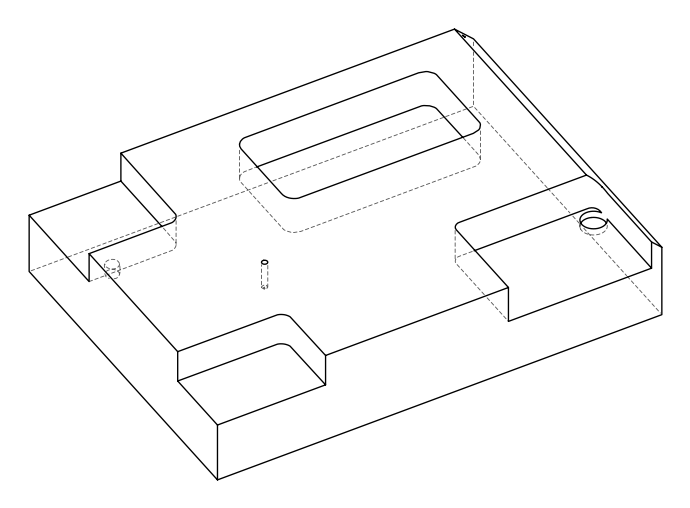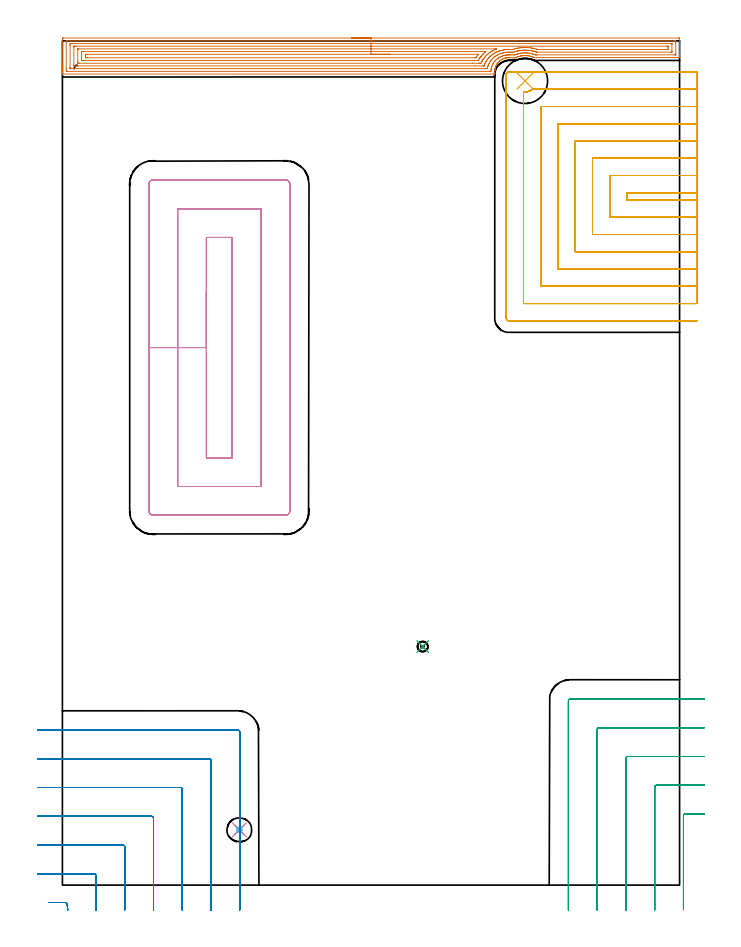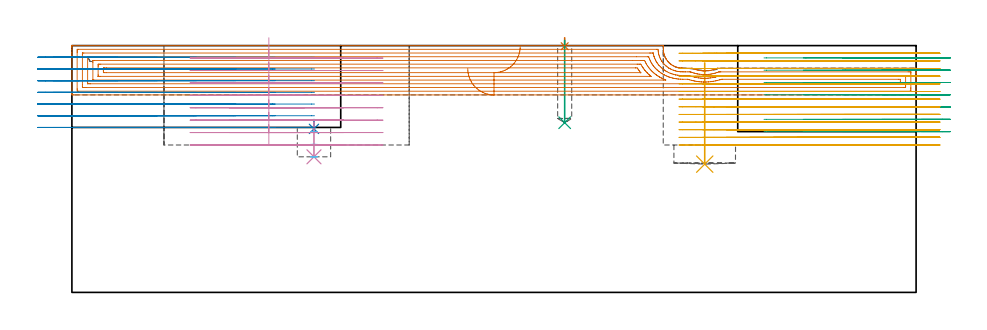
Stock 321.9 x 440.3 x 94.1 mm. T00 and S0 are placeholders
(PLAN: 11 operations, 7 tool changes, 125.3 min)
(1 SPOT_DRILL | STEP1POCKET | NXT0321_9005460120000 | 0.03 min | 1 mm3)
(2 SPOT_DRILL_1 | STEP1POCKET_1 | NXT0321_9005460120000 | 0.04 min | 3420 mm3)
(3 DRILL_BLIND_HOLE_INTO_CENTER | STEP1POCKET | UGT0301_178 | 0.13 min | 637 mm3)
(4 DRILL_BLIND_HOLE_INTO_CENTER_1 | STEP1POCKET_1 | NXT0301_088 | 0.06 min | 1132 mm3)
(5 INDEXABLE_INSERT_DRILL_BLIND_HOLE_FROM_SOLID | STEP1POCKET_2 | NXT0302_018 | 0.16 min | 19457 mm3)
(6 MILL_ROUGH_BLIND_HOLE_CONTOUR | STEP1POCKET_1 | UGT0201_101 | Spiral | 0.18 min | 525 mm3)
(7 AREA_MILL | FG_CHAMFER_SURFACE | UGT0205_001 | 16.07 min | 56213 mm3)
(8 MILL_CORNER_NOTCH_RECTANGULAR | CORNER_NOTCH_RECTANGULAR | UGT0201_094 | Follow Part, ap 5, ae 75% | 11.85 min | 286247 mm3)
(9 MILL_CORNER_NOTCH_RECTANGULAR_1 | CORNER_NOTCH_RECTANGULAR_1 | UGT0201_094 | Follow Part, ap 5, ae 75% | 9.38 min | 238065 mm3)
(10 MILL_RECTANGULAR_POCKET | POCKET_RECTANGULAR_STRAIGHT | UGT0201_094 | Follow Part, ap 5, ae 75% | 19.51 min | 685873 mm3)
(11 MILL_SLOT | SLOT_PARTIAL_RECTANGULAR | NXT0201_011 | Follow Part, ap 3, ae 75% | 67.92 min | 498226 mm3)
(TOOL NXT0321_9005460120000 | NC Spot Drill, 142deg, 12mm, Carbide, Uncoated | D12 PA142 FL30 Z2)
(TOOL UGT0301_178 | Twist Drill 5.4 mm | D5.4 PA118 FL55 Z2)
(TOOL NXT0301_088 | Carbide Drill 11.7mm [860.1-1170-035A1-MM 2214] | D11.7 PA140 FL55 Z2)
(TOOL NXT0302_018 | Index. Insert Drill 23.5mm [880-D2350L25-03] | D23.5 PA176 FL71 Z2)
(TOOL UGT0201_101 | End Mill 10 mm | D10 FL12 Z2)
(TOOL UGT0205_001 | Chamfer Mill 20 x 3 x 45 deg. | D20 FL50 Z2)
(TOOL UGT0201_094 | End mill 20 mm | D20 FL38 Z4)
(TOOL NXT0201_011 | ENDMILL 12mm [2P460-1200-NA 1630] | D12 FL38 Z6)
(OP 1 SPOT_DRILL)
G17 G21 G94 G90
T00 M6
G54
G17 G0 G90 X187.9 Y124.4 S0 M3
G43 Z104.1 H0
G94 G81 G98 Z93.868 F250. R97.1
G80
M5
M2
(OP 2 SPOT_DRILL_1)
G17 G21 G94 G90
T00 M6
G54
G17 G0 G90 X92.3 Y28.8 S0 M3
G43 Z104.1 H0
G94 G81 G98 Z62.353 F250. R65.9
G80
M5
M2
(OP 3 DRILL_BLIND_HOLE_INTO_CENTER)
G17 G21 G94 G90
T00 M6
G54
G17 G0 G90 X187.9 Y124.4 S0 M3
G43 Z104.1 H0
G94 G81 G98 Z64.7 F250. R96.1
G80
M5
M2
(OP 4 DRILL_BLIND_HOLE_INTO_CENTER_1)
G17 G21 G94 G90
T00 M6
G54
G17 G0 G90 X92.3 Y28.8 S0 M3
G43 Z104.1 H1
G94 G81 G98 Z51.7 F250. R64.9
G80
M5
M2
(OP 5 INDEXABLE_INSERT_DRILL_BLIND_HOLE_FROM_SOLID)
G17 G21 G94 G90
T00 M6
G54
G17 G0 G90 X241.3 Y419.4 S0 M3
G43 Z104.1 H1
G94 G81 G98 Z48.9 F250. R87.5
G80
M5
M2
(OP 6 MILL_ROUGH_BLIND_HOLE_CONTOUR)
G17 G21 G94 G90
T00 M6
G54
G17 G0 G90 X92.3 Y28.8 S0 M3
G43 Z104.1 H0
Z61.167
G94 G3 X92.933 Y29.517 R0.638 F250.
X92.131 Y30.139 R0.717
X90.961 Y28.631 R1.35
X92.131 Y30.139 R-1.35
X91.546 Y29.385 R0.675
X92.3 Y28.8 R0.675
G0 Z104.1
Z56.433
G3 X92.933 Y29.517 R0.638
X92.131 Y30.139 R0.717
X90.961 Y28.631 R1.35
X92.131 Y30.139 R-1.35
X91.546 Y29.385 R0.675
X92.3 Y28.8 R0.675
G0 Z104.1
Z51.7
G3 X92.933 Y29.517 R0.638
X92.131 Y30.139 R0.717
X90.961 Y28.631 R1.35
X92.131 Y30.139 R-1.35
X91.546 Y29.385 R0.675
X92.3 Y28.8 R0.675
G0 Z104.1
M5
M2
(OP 7 AREA_MILL)
G17 G21 G94 G90
T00 M6
G54
G17 G0 G90 X150.95 Y441.8 S1061 M3
G43 Z104.1 H0
Z85.3
G94 G1 X150.988 Z84.429 F250.
X151.102 Z83.564
X151.291 Z82.712
X151.553 Z81.88
X151.887 Z81.074
X152.29 Z80.3
X152.758 Z79.564
X153.29 Z78.872
X153.879 Z78.229
X154.522 Z77.64
X155.214 Z77.109
X155.95 Z76.64
X156.724 Z76.237
X157.53 Z75.903
X158.362 Z75.641
X159.213 Z75.452
X160.078 Z75.338
X160.95 Z75.3
X321.284
X321.647 Y441.796 Z75.302
X321.89 Y441.792 Z75.306
X321.9 Y441.545 Z75.552
Y435.061 Z82.034
Y433.624 Z83.473
Y433.287 Z83.808
Y432.613 Z84.487
Y432.208 Z84.892
X321.896 Y431.732 Z85.36
X321.89 Y431.602 Z85.489
X321.73 Y431.6 Z85.5
X246.253
X246.159 Y431.604 Z85.488
X246.027 Y431.653 Z85.442
X245.728 Y431.781 Z85.315
X245.36 Y431.919 Z85.175
X245.311 Y431.938 Z85.157
X245.163 Y431.989 Z85.109
X244.866 Y432.09 Z85.008
X244.418 Y432.223 Z84.875
X243.973 Y432.336 Z84.763
X243.525 Y432.43 Z84.667
X243.08 Y432.508 Z84.591
X242.813 Y432.542 Z84.558
X242.753 Y432.548 Z84.55
X242.633 Y432.563 Z84.534
X241.74 Y432.634 Z84.459
X241.573 Y432.642 Z84.452
X241.46
X241.07 Z84.451
X240.894 Y432.635 Z84.456
X240.847 Z84.458
X240.537 Y432.617 Z84.481
X240.401 Y432.609 Z84.49
X239.955 Y432.566 Z84.533
X239.508 Y432.505 Z84.592
X239.107 Y432.434 Z84.66
X239.062 Y432.427 Z84.669
X239.014 Y432.418 Z84.68
X238.928 Y432.4 Z84.699
X238.615 Y432.33 Z84.763
X238.169 Y432.218 Z84.878
X238.032 Y432.178 Z84.92
X237.93 Y432.148 Z84.951
X237.767 Y432.099 Z84.999
X237.722 Y432.085 Z85.012
X237.276 Y431.935 Z85.164
X236.944 Y431.809 Z85.289
X236.873 Y431.782 Z85.316
X236.493 Y431.62 Z85.479
X236.443 Y431.604 Z85.495
X236.427 Y431.6 Z85.5
X232.855 Y431.594 Z85.501
X232.813 Y431.595 Z85.502
X232.591 Y431.585 Z85.508
X232.566 Z85.509
X232.531 Y431.584 Z85.512
X232.494 Y431.583 Z85.515
X232.366 Y431.579 Z85.519
X231.961 Y431.539 Z85.554
X231.92 Y431.536 Z85.559
X231.707 Y431.505 Z85.593
X231.515 Y431.475 Z85.622
X231.473 Y431.469 Z85.628
X231.291 Y431.43 Z85.668
X231.068 Y431.381 Z85.714
X231.027 Y431.373 Z85.724
X230.579 Y431.243 Z85.853
X230.397 Y431.18 Z85.919
X230.175 Y431.101 Z85.997
X230.135 Y431.087 Z86.011
X229.687 Y430.9 Z86.2
X229.282 Y430.685 Z86.411
X229.242 Y430.664 Z86.432
X228.79 Y430.385 Z86.71
X228.349 Y430.082 Z87.017
X228.266 Y430.017 Z87.082
X227.853 Y429.652 Z87.446
X227.457 Y429.27 Z87.83
X227.336 Y429.134 Z87.966
X227.111 Y428.852 Z88.247
X226.989 Y428.7 Z88.399
X226.667 Y428.25 Z88.847
X226.602 Y428.15 Z88.948
X226.564 Y428.091 Z89.006
X226.494 Y427.965 Z89.132
X226.365 Y427.733 Z89.365
X226.26 Y427.521 Z89.576
X226.184 Y427.368 Z89.73
X226. Y426.929 Z90.169
X225.912 Y426.675 Z90.425
X225.846 Y426.486 Z90.614
X225.833 Y426.437 Z90.663
X225.764 Y426.191 Z90.907
X225.709 Y425.995 Z91.105
X225.671 Y425.861 Z91.238
X225.637 Y425.676 Z91.423
X225.623 Y425.602 Z91.496
X225.58 Y425.304 Z91.792
X225.56 Y425.16 Z91.936
X225.545 Y424.978 Z92.118
X225.523 Y424.718 Z92.378
X225.503 Y423.835 Z93.261
X225.502 Y423.53 Z93.565
X225.501 Y423.283 Z93.811
X225.493 Y423.045 Z94.048
X225.49 Y423.003 Z94.089
X225.262 Y423. Z94.1
X0.17
X0.01 Y423.003 Z94.088
X0.007 Y423.031 Z94.06
X0. Y423.402 Z93.697
Y423.743 Z93.356
Y424.417 Z92.678
Y425.64 Z91.456
Y426.191 Z90.904
Y426.803 Z90.293
Y440.995 Z76.102
X0.002 Y441.27 Z75.827
X0.008 Y441.792 Z75.306
X0.089 Y441.794 Z75.303
X0.616 Y441.8 Z75.3
X160.95
Y440.386 Z76.714
X319.495
X319.89 Y440.383 Z76.717
X319.897 Y439.986 Z77.114
X319.899 Y439.496 Z77.604
X319.9 Y439.096 Z78.004
Y433.774 Z83.326
X319.898 Y433.287 Z83.813
X319.895 Y433.087 Z84.013
X319.891 Y433.038 Z84.062
X319.888 Y433.021 Z84.079
X319.863 Y433.019 Z84.081
X319.77 Y433.016 Z84.084
X319.497 Y433.015 Z84.085
X318.879 Y433.014 Z84.086
X247.421
X247.146 Y433.016 Z84.084
X246.837 Y433.019 Z84.081
X246.761 Y433.021 Z84.079
X246.673 Y433.037 Z84.063
X245.955 Y433.287 Z83.813
X245.36 Y433.47 Z83.63
X245.098 Y433.546 Z83.554
X244.466 Y433.701 Z83.399
X243.941 Y433.809 Z83.291
X243.573 Y433.872 Z83.228
X242.896 Y433.959 Z83.141
X242.68 Y433.979 Z83.121
X241.922 Y434.04 Z83.06
X241.787 Y434.045 Z83.055
X241.013 Y434.055 Z83.045
X240.894
X240.891
X240.766 Y434.047 Z83.053
X240. Y433.991 Z83.109
X239.363 Y433.92 Z83.18
X239.107 Y433.885 Z83.215
X238.593 Y433.797 Z83.303
X238.42 Y433.764 Z83.336
X238.214 Y433.72 Z83.38
X237.861 Y433.637 Z83.463
X237.321 Y433.494 Z83.606
X237.159 Y433.447 Z83.653
X236.641 Y433.287 Z83.813
X236.482 Y433.233 Z83.867
X236.427 Y433.214 Z83.886
X236.08 Y433.089 Z84.011
X235.944 Y433.041 Z84.059
X235.884 Y433.021 Z84.079
X235.805 Y433.018 Z84.082
X235.534 Y433.015 Z84.085
X234.917 Y433.013 Z84.087
X234.024 Y433.012 Z84.088
X233.748
X233.135 Y433.009 Z84.091
X232.855 Y433.004 Z84.096
X232.262 Y432.988 Z84.112
X232.177 Y432.983 Z84.117
X231.961 Y432.962 Z84.138
X231.451 Y432.907 Z84.193
X231.273 Y432.881 Z84.219
X231.068 Y432.848 Z84.252
X230.692 Y432.773 Z84.327
X230.175 Y432.648 Z84.452
X229.981 Y432.592 Z84.508
X229.376 Y432.4 Z84.7
X229.282 Y432.366 Z84.734
X228.678 Y432.113 Z84.987
X228.388 Y431.971 Z85.129
X228.087 Y431.812 Z85.288
X227.574 Y431.513 Z85.587
X227.525 Y431.484 Z85.616
X227.513 Y431.477 Z85.623
X227.495 Y431.464 Z85.636
X227. Y431.118 Z85.982
X226.602 Y430.804 Z86.296
X226.505 Y430.722 Z86.378
X226.4 Y430.626 Z86.474
X226.047 Y430.29 Z86.81
X225.709 Y429.953 Z87.147
X225.608 Y429.839 Z87.261
X225.527 Y429.739 Z87.361
X225.217 Y429.34 Z87.76
X224.859 Y428.852 Z88.248
X224.841 Y428.827 Z88.273
X224.816 Y428.787 Z88.313
X224.519 Y428.26 Z88.841
X224.371 Y427.965 Z89.135
X224.23 Y427.659 Z89.441
X224.001 Y427.078 Z90.022
X223.922 Y426.872 Z90.228
X223.772 Y426.34 Z90.76
X223.735 Y426.191 Z90.909
X223.622 Y425.601 Z91.499
X223.58 Y425.304 Z91.796
X223.534 Y424.802 Z92.298
X223.506 Y424.417 Z92.683
X223.031 Y424.414 Z92.686
X2.405
X2.01 Y424.417 Z92.683
X2.003 Y424.814 Z92.286
X2.001 Y425.304 Z91.796
X2. Y425.703 Z91.397
X2.001 Y439.496 Z77.604
X2.002 Y439.894 Z77.206
X2.01 Y440.383 Z76.717
X2.4 Y440.386 Z76.714
X160.95
Y438.971 Z78.129
X317.346
X317.711 Y438.97 Z78.13
X317.832 Y438.968 Z78.132
X317.874 Y438.965 Z78.135
X317.89 Y438.962 Z78.138
X317.893 Y438.922 Z78.178
X317.897 Y438.797 Z78.303
X317.899 Y438.609 Z78.491
X317.9 Y438.421 Z78.679
Y434.873 Z82.227
X317.898 Y434.685 Z82.415
X317.895 Y434.56 Z82.54
X317.89 Y434.461 Z82.639
X317.882 Y434.434 Z82.666
X317.869 Y434.433 Z82.667
X317.711 Y434.431 Z82.669
X317.454 Y434.429 Z82.671
X247.783
X247.465 Y434.43 Z82.67
X247.306 Y434.433 Z82.667
X247.228 Y434.435 Z82.665
X247.146 Y434.46 Z82.64
X246.723 Y434.594 Z82.506
X246.253 Y434.737 Z82.363
X245.911 Y434.839 Z82.261
X245.461 Y434.96 Z82.14
X245.36 Y434.985 Z82.115
X245.042 Y435.061 Z82.039
X244.466 Y435.175 Z81.925
X244.326 Y435.201 Z81.899
X243.573 Y435.309 Z81.791
X243.286 Y435.347 Z81.753
X242.68 Y435.401 Z81.699
X242.307 Y435.431 Z81.669
X241.787 Y435.46 Z81.64
X241.381 Y435.464 Z81.636
X240.894
X240.505 Y435.447 Z81.653
X240. Y435.412 Z81.688
X239.673 Y435.386 Z81.714
X239.107 Y435.323 Z81.777
X238.873 Y435.293 Z81.807
X238.214 Y435.19 Z81.91
X238.104 Y435.17 Z81.93
X237.559 Y435.061 Z82.039
X237.365 Y435.017 Z82.083
X237.321 Y435.005 Z82.095
X236.66 Y434.83 Z82.27
X236.427 Y434.763 Z82.337
X235.976 Y434.622 Z82.478
X235.401 Y434.44 Z82.66
X235.272 Y434.434 Z82.666
X234.641 Y434.429 Z82.671
X234.386 Y434.427 Z82.673
X233.748 Y434.426 Z82.674
X233.495 Y434.425 Z82.675
X232.855 Y434.418 Z82.682
X232.614 Y434.413 Z82.687
X231.961 Y434.387 Z82.713
X231.764 Y434.37 Z82.73
X231.068 Y434.295 Z82.805
X230.961 Y434.28 Z82.82
X230.315 Y434.174 Z82.926
X230.199 Y434.151 Z82.949
X230.175 Y434.145 Z82.955
X229.482 Y433.975 Z83.125
X229.282 Y433.918 Z83.182
X228.802 Y433.764 Z83.336
X228.388 Y433.625 Z83.475
X228.145 Y433.528 Z83.572
X227.548 Y433.287 Z83.813
X227.512 Y433.27 Z83.83
X227.495 Y433.262 Z83.838
X226.927 Y432.965 Z84.135
X226.602 Y432.778 Z84.322
X226.366 Y432.635 Z84.465
X225.992 Y432.4 Z84.7
X225.823 Y432.286 Z84.814
X225.709 Y432.205 Z84.895
X225.314 Y431.905 Z85.195
X224.816 Y431.495 Z85.605
X224.373 Y431.066 Z86.034
X223.939 Y430.626 Z86.474
X223.931 Y430.617 Z86.483
X223.922 Y430.607 Z86.493
X223.541 Y430.118 Z86.982
X223.255 Y429.739 Z87.361
X223.16 Y429.609 Z87.491
X223.029 Y429.419 Z87.681
X222.818 Y429.061 Z88.039
X222.701 Y428.852 Z88.248
X222.508 Y428.482 Z88.618
X222.271 Y427.965 Z89.135
X222.23 Y427.871 Z89.229
X222.136 Y427.635 Z89.465
X221.991 Y427.222 Z89.878
X221.946 Y427.078 Z90.022
X221.792 Y426.532 Z90.568
X221.644 Y425.889 Z91.211
X221.631 Y425.847 Z91.253
X221.625 Y425.835 Z91.265
X221.603 Y425.833 Z91.267
X221.243 Y425.83 Z91.27
X220.714 Y425.829 Z91.271
X220.349 Y425.828 Z91.272
X4.554 Y425.829 Z91.271
X4.189 Y425.83 Z91.27
X4.068 Y425.832 Z91.268
X4.026 Y425.835 Z91.265
X4.01 Y425.838 Z91.262
X4.007 Y425.878 Z91.222
X4.003 Y426.003 Z91.097
X4.001 Y426.191 Z90.909
X4. Y426.378 Z90.722
Y437.91 Z79.19
X4.002 Y438.609 Z78.491
X4.005 Y438.792 Z78.308
X4.016 Y438.964 Z78.136
X4.189 Y438.966 Z78.134
X4.719 Y438.97 Z78.13
X5.082 Y438.971 Z78.129
X5.611
X160.95
Y437.557 Z79.543
X315.197
X315.804 Y437.554 Z79.546
X315.873 Y437.552 Z79.548
X315.889 Y437.551 Z79.549
X315.892 Y437.533 Z79.567
X315.896 Y437.481 Z79.619
X315.899 Y437.274 Z79.826
X315.9 Y436.859 Z80.241
X315.898 Y435.974 Z81.126
X315.894 Y435.948 Z81.152
X315.872 Y435.85 Z81.25
X315.137 Y435.843 Z81.257
X248.039
X247.933 Y435.845 Z81.255
X247.723 Y435.85 Z81.25
X247.354 Y435.948 Z81.152
X247.146 Y436.011 Z81.089
X247.055 Y436.038 Z81.062
X246.253 Y436.255 Z80.845
X245.841 Y436.358 Z80.742
X245.36 Y436.462 Z80.638
X244.719 Y436.585 Z80.515
X244.466 Y436.624 Z80.476
X243.671 Y436.738 Z80.362
X243.573 Y436.749 Z80.351
X242.684 Y436.831 Z80.269
X242.634 Y436.835 Z80.265
X241.787 Y436.879 Z80.221
X241.741 Y436.881 Z80.219
X240.845 Y436.883 Z80.217
X240.777 Y436.881 Z80.219
X240. Y436.84 Z80.26
X239.927 Y436.835 Z80.265
X239.176 Y436.767 Z80.333
X239.107 Y436.759 Z80.341
X238.385 Y436.665 Z80.435
X238.214 Y436.64 Z80.46
X237.618 Y436.54 Z80.56
X237.321 Y436.479 Z80.621
X236.88 Y436.386 Z80.714
X236.427 Y436.275 Z80.825
X236.166 Y436.208 Z80.892
X235.534 Y436.034 Z81.066
X234.924 Y435.849 Z81.251
X234.856 Y435.846 Z81.254
X234.747 Y435.842 Z81.258
X232.966 Y435.838 Z81.262
X232.855 Y435.836 Z81.264
X232.099 Y435.811 Z81.289
X231.961 Y435.803 Z81.297
X231.271 Y435.747 Z81.353
X231.068 Y435.725 Z81.375
X230.475 Y435.65 Z81.45
X230.175 Y435.599 Z81.501
X229.716 Y435.517 Z81.583
X229.282 Y435.419 Z81.681
X228.991 Y435.35 Z81.75
X228.388 Y435.186 Z81.914
X228.291 Y435.158 Z81.942
X227.984 Y435.061 Z82.039
X227.621 Y434.936 Z82.164
X227.495 Y434.89 Z82.21
X226.981 Y434.685 Z82.415
X226.602 Y434.527 Z82.573
X226.357 Y434.417 Z82.683
X225.865 Y434.174 Z82.926
X225.762 Y434.121 Z82.979
X225.709 Y434.092 Z83.008
X225.202 Y433.791 Z83.309
X224.816 Y433.554 Z83.546
X224.653 Y433.448 Z83.652
X224.418 Y433.287 Z83.813
X223.922 Y432.923 Z84.177
X223.632 Y432.688 Z84.412
X223.288 Y432.4 Z84.7
X223.151 Y432.279 Z84.821
X223.029 Y432.165 Z84.935
X222.699 Y431.84 Z85.26
X222.384 Y431.513 Z85.587
X222.136 Y431.236 Z85.864
X221.864 Y430.896 Z86.204
X221.656 Y430.626 Z86.474
X221.481 Y430.389 Z86.711
X221.243 Y430.056 Z87.044
X221.121 Y429.86 Z87.24
X221.05 Y429.739 Z87.361
X220.799 Y429.293 Z87.807
X220.574 Y428.852 Z88.248
X220.501 Y428.701 Z88.399
X220.349 Y428.369 Z88.731
X220.236 Y428.078 Z89.022
X219.955 Y427.298 Z89.802
X219.94 Y427.259 Z89.841
X219.908 Y427.25 Z89.85
X219.82 Y427.248 Z89.852
X219.456 Y427.244 Z89.856
X215.255 Y427.243 Z89.857
X6.703
X6.096 Y427.246 Z89.854
X6.027 Y427.248 Z89.852
X6.011 Y427.249 Z89.851
X6.008 Y427.267 Z89.833
X6.004 Y427.319 Z89.781
X6.001 Y427.526 Z89.574
X6. Y436.811 Z80.289
X6.002 Y437.267 Z79.833
X6.006 Y437.482 Z79.618
X6.01 Y437.535 Z79.565
X6.015 Y437.551 Z79.549
X6.039 Y437.552 Z79.548
X6.144 Y437.555 Z79.545
X6.869 Y437.557 Z79.543
X7.035
X160.95
Y436.143 Z80.957
X225.709 Y436.142 Z80.958
X226.41 Y436.139 Z80.961
X226.423 Y436.137 Z80.963
X226.44 Y436.109 Z80.991
X226.056 Y435.948 Z81.152
X225.812 Y435.845 Z81.255
X225.709 Y435.801 Z81.299
X225.197 Y435.569 Z81.531
X224.816 Y435.378 Z81.722
X224.607 Y435.269 Z81.831
X224.227 Y435.061 Z82.039
X224.034 Y434.95 Z82.15
X223.922 Y434.883 Z82.217
X223.487 Y434.607 Z82.493
X223.029 Y434.31 Z82.79
X222.949 Y434.254 Z82.846
X222.839 Y434.174 Z82.926
X222.44 Y433.872 Z83.228
X222.136 Y433.632 Z83.468
X221.947 Y433.474 Z83.626
X221.731 Y433.287 Z83.813
X221.477 Y433.054 Z84.046
X221.243 Y432.834 Z84.266
X221.025 Y432.616 Z84.484
X220.817 Y432.4 Z84.7
X220.594 Y432.157 Z84.943
X220.349 Y431.877 Z85.223
X220.064 Y431.513 Z85.587
X219.803 Y431.168 Z85.932
X219.456 Y430.697 Z86.403
X219.428 Y430.654 Z86.446
X219.41 Y430.626 Z86.474
X219.1 Y430.093 Z87.007
X218.901 Y429.739 Z87.361
X218.786 Y429.517 Z87.583
X218.563 Y429.065 Z88.035
X218.384 Y428.679 Z88.421
X218.062 Y428.664 Z88.436
X217.863 Y428.659 Z88.441
X217.67 Y428.658 Z88.442
X216.973 Y428.657 Z88.443
X213.721
X8.655
X8.459 Y428.658 Z88.442
X8.067 Y428.662 Z88.438
X8.019 Y428.664 Z88.436
X8.01 Y428.672 Z88.428
X8.006 Y428.702 Z88.398
X8.002 Y428.759 Z88.341
X8.001 Y428.852 Z88.248
X8. Y429.502 Z87.598
X8.001 Y435.948 Z81.152
X8.003 Y436.111 Z80.989
X8.006 Y436.13 Z80.97
X8.008 Y436.135 Z80.965
X8.028 Y436.137 Z80.963
X8.132 Y436.141 Z80.959
X8.263 Y436.143 Z80.957
X8.459
X160.95
Y434.729 Z82.371
X220.349 Y434.728 Z82.372
X220.686 Y434.726 Z82.374
X220.762 Y434.723 Z82.377
X220.806 Y434.72 Z82.38
X220.774 Y434.689 Z82.411
X220.748 Y434.665 Z82.435
X220.51 Y434.466 Z82.634
X220.349 Y434.332 Z82.768
X220.264 Y434.259 Z82.841
X220.169 Y434.174 Z82.926
X219.802 Y433.831 Z83.269
X219.456 Y433.502 Z83.598
X219.349 Y433.394 Z83.706
X219.247 Y433.287 Z83.813
X218.921 Y432.931 Z84.169
X218.563 Y432.523 Z84.577
X218.508 Y432.455 Z84.645
X218.465 Y432.4 Z84.7
X218.124 Y431.948 Z85.152
X217.8 Y431.513 Z85.587
X217.745 Y431.438 Z85.662
X217.67 Y431.329 Z85.771
X217.402 Y430.892 Z86.208
X216.986 Y430.195 Z86.905
X216.91 Y430.078 Z87.022
X216.776 Y430.076 Z87.024
X216.44 Y430.073 Z87.027
X215.883 Y430.071 Z87.029
X215.549
X11. Y430.072 Z87.028
X10.442 Y430.075 Z87.025
X10.1 Y430.078 Z87.022
X10.01 Y430.089 Z87.011
X10.004 Y430.173 Z86.927
X10.001 Y430.626 Z86.474
X10. Y431.064 Z86.036
Y434.174 Z82.926
X10.001 Y434.612 Z82.488
X10.004 Y434.675 Z82.425
X10.009 Y434.712 Z82.388
X10.013 Y434.722 Z82.378
X10.024 Y434.724 Z82.376
X10.162 Y434.727 Z82.373
X10.442 Y434.728 Z82.372
X10.776 Y434.729 Z82.371
X160.95
Y433.315 Z83.785
X216.804 Y433.314 Z83.786
X216.859 Y433.31 Z83.79
X216.885 Y433.308 Z83.792
X216.884 Y433.304 Z83.796
X216.874 Y433.287 Z83.813
X216.832 Y433.232 Z83.868
X216.776 Y433.163 Z83.937
X216.445 Y432.729 Z84.371
X216.198 Y432.4 Z84.7
X216.065 Y432.219 Z84.881
X215.883 Y431.964 Z85.136
X215.704 Y431.691 Z85.409
X215.586 Y431.513 Z85.587
X215.016 Y431.487 Z85.613
X214.99 Y431.486 Z85.614
X13.121 Y431.485 Z85.615
X12.254 Y431.487 Z85.613
X12.228 Y431.489 Z85.611
X12.01 Y431.513 Z85.587
X12.004 Y431.736 Z85.364
X12.001 Y432.4 Z84.7
Y432.625 Z84.475
X12.01 Y433.287 Z83.813
X12.204 Y433.311 Z83.789
X12.228 Y433.312 Z83.788
X13.094 Y433.315 Z83.785
X160.95
X161.822 Z83.823
X162.686 Z83.937
X163.538 Z84.126
X164.37 Z84.388
X165.176 Z84.722
X165.95 Z85.125
X166.686 Z85.594
X167.378 Z86.125
X168.021 Z86.714
X168.61 Z87.357
X169.141 Z88.05
X169.61 Z88.785
X170.013 Z89.559
X170.347 Z90.365
X170.609 Z91.197
X170.798 Z92.049
X170.912 Z92.914
X170.95 Z93.785
G0 Z104.1
M5
M2
(OP 8 MILL_CORNER_NOTCH_RECTANGULAR)
G17 G21 G94 G90
T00 M6
G54
G17 G0 G90 X2.795 Y-12.985 S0 M3
G43 Z104.1 H0
Z89.643
G94 G1 X2.495 Y-10. F250.
G3 X1.507 Y-9.1 R1. F500.
G1 X-4.146
X-7.146 F250.
G0 Z104.1
X17.5 Y-13.
Z89.643
G1 Y-10.
Y4.906 F500.
G3 X16.506 Y5.9 R1.
G1 X-10.
X-13. F250.
G0 Z104.1
X32.5 Y-13.
Z89.643
G1 Y-10.
Y19.906 F500.
G3 X31.506 Y20.9 R1.
G1 X-10.
X-13. F250.
G0 Z104.1
X47.5 Y-13.
Z89.643
G1 Y-10.
Y34.906 F500.
G3 X46.506 Y35.9 R1.
G1 X-10.
X-13. F250.
G0 Z104.1
X62.5 Y-13.
Z89.643
G1 Y-10.
Y49.905 F500.
G3 X61.505 Y50.9 R1.
G1 X-10.
X-13. F250.
G0 Z104.1
X77.5 Y-13.
Z89.643
G1 Y-10.
Y64.905 F500.
G3 X76.505 Y65.9 R1.
G1 X-10.
X-13. F250.
G0 Z104.1
X92.5 Y-13.
Z89.643
G1 Y-10.
Y79.8 F500.
G3 X91.4 Y80.9 R1.1
G1 X-10.
X-13. F250.
G0 Z104.1
X2.795 Y-12.985
Z85.186
G1 X2.495 Y-10.
G3 X1.507 Y-9.1 R1. F500.
G1 X-4.146
X-7.146 F250.
G0 Z104.1
X17.5 Y-13.
Z85.186
G1 Y-10.
Y4.906 F500.
G3 X16.506 Y5.9 R1.
G1 X-10.
X-13. F250.
G0 Z104.1
X32.5 Y-13.
Z85.186
G1 Y-10.
Y19.906 F500.
G3 X31.506 Y20.9 R1.
G1 X-10.
X-13. F250.
G0 Z104.1
X47.5 Y-13.
Z85.186
G1 Y-10.
Y34.906 F500.
G3 X46.506 Y35.9 R1.
G1 X-10.
X-13. F250.
G0 Z104.1
X62.5 Y-13.
Z85.186
G1 Y-10.
Y49.905 F500.
G3 X61.505 Y50.9 R1.
G1 X-10.
X-13. F250.
G0 Z104.1
X77.5 Y-13.
Z85.186
G1 Y-10.
Y64.905 F500.
G3 X76.505 Y65.9 R1.
G1 X-10.
X-13. F250.
G0 Z104.1
X92.5 Y-13.
Z85.186
G1 Y-10.
Y79.8 F500.
G3 X91.4 Y80.9 R1.1
G1 X-10.
X-13. F250.
G0 Z104.1
X2.795 Y-12.985
Z80.729
G1 X2.495 Y-10.
G3 X1.507 Y-9.1 R1. F500.
G1 X-4.146
X-7.146 F250.
G0 Z104.1
X17.5 Y-13.
Z80.729
G1 Y-10.
Y4.906 F500.
G3 X16.506 Y5.9 R1.
G1 X-10.
X-13. F250.
G0 Z104.1
X32.5 Y-13.
Z80.729
G1 Y-10.
Y19.906 F500.
G3 X31.506 Y20.9 R1.
G1 X-10.
X-13. F250.
G0 Z104.1
X47.5 Y-13.
Z80.729
G1 Y-10.
Y34.906 F500.
G3 X46.506 Y35.9 R1.
G1 X-10.
X-13. F250.
G0 Z104.1
X62.5 Y-13.
Z80.729
G1 Y-10.
Y49.905 F500.
G3 X61.505 Y50.9 R1.
G1 X-10.
X-13. F250.
G0 Z104.1
X77.5 Y-13.
Z80.729
G1 Y-10.
Y64.905 F500.
G3 X76.505 Y65.9 R1.
G1 X-10.
X-13. F250.
G0 Z104.1
X92.5 Y-13.
Z80.729
G1 Y-10.
Y79.8 F500.
G3 X91.4 Y80.9 R1.1
G1 X-10.
X-13. F250.
G0 Z104.1
X2.795 Y-12.985
Z76.271
G1 X2.495 Y-10.
G3 X1.507 Y-9.1 R1. F500.
G1 X-4.146
X-7.146 F250.
G0 Z104.1
X17.5 Y-13.
Z76.271
G1 Y-10.
Y4.906 F500.
G3 X16.506 Y5.9 R1.
G1 X-10.
X-13. F250.
G0 Z104.1
X32.5 Y-13.
Z76.271
G1 Y-10.
Y19.906 F500.
G3 X31.506 Y20.9 R1.
G1 X-10.
X-13. F250.
G0 Z104.1
X47.5 Y-13.
Z76.271
G1 Y-10.
Y34.906 F500.
G3 X46.506 Y35.9 R1.
G1 X-10.
X-13. F250.
G0 Z104.1
X62.5 Y-13.
Z76.271
G1 Y-10.
Y49.905 F500.
G3 X61.505 Y50.9 R1.
G1 X-10.
X-13. F250.
G0 Z104.1
X77.5 Y-13.
Z76.271
G1 Y-10.
Y64.905 F500.
G3 X76.505 Y65.9 R1.
G1 X-10.
X-13. F250.
G0 Z104.1
X92.5 Y-13.
Z76.271
G1 Y-10.
Y79.8 F500.
G3 X91.4 Y80.9 R1.1
G1 X-10.
X-13. F250.
G0 Z104.1
X2.795 Y-12.985
Z71.814
G1 X2.495 Y-10.
G3 X1.507 Y-9.1 R1. F500.
G1 X-4.146
X-7.146 F250.
G0 Z104.1
X17.5 Y-13.
Z71.814
G1 Y-10.
Y4.906 F500.
G3 X16.506 Y5.9 R1.
G1 X-10.
X-13. F250.
G0 Z104.1
X32.5 Y-13.
Z71.814
G1 Y-10.
Y19.906 F500.
G3 X31.506 Y20.9 R1.
G1 X-10.
X-13. F250.
G0 Z104.1
X47.5 Y-13.
Z71.814
G1 Y-10.
Y34.906 F500.
G3 X46.506 Y35.9 R1.
G1 X-10.
X-13. F250.
G0 Z104.1
X62.5 Y-13.
Z71.814
G1 Y-10.
Y49.905 F500.
G3 X61.505 Y50.9 R1.
G1 X-10.
X-13. F250.
G0 Z104.1
X77.5 Y-13.
Z71.814
G1 Y-10.
Y64.905 F500.
G3 X76.505 Y65.9 R1.
G1 X-10.
X-13. F250.
G0 Z104.1
X92.5 Y-13.
Z71.814
G1 Y-10.
Y79.8 F500.
G3 X91.4 Y80.9 R1.1
G1 X-10.
X-13. F250.
G0 Z104.1
X2.795 Y-12.985
Z67.357
G1 X2.495 Y-10.
G3 X1.507 Y-9.1 R1. F500.
G1 X-4.146
X-7.146 F250.
G0 Z104.1
X17.5 Y-13.
Z67.357
G1 Y-10.
Y4.906 F500.
G3 X16.506 Y5.9 R1.
G1 X-10.
X-13. F250.
G0 Z104.1
X32.5 Y-13.
Z67.357
G1 Y-10.
Y19.906 F500.
G3 X31.506 Y20.9 R1.
G1 X-10.
X-13. F250.
G0 Z104.1
X47.5 Y-13.
Z67.357
G1 Y-10.
Y34.906 F500.
G3 X46.506 Y35.9 R1.
G1 X-10.
X-13. F250.
G0 Z104.1
X62.5 Y-13.
Z67.357
G1 Y-10.
Y49.905 F500.
G3 X61.505 Y50.9 R1.
G1 X-10.
X-13. F250.
G0 Z104.1
X77.5 Y-13.
Z67.357
G1 Y-10.
Y64.905 F500.
G3 X76.505 Y65.9 R1.
G1 X-10.
X-13. F250.
G0 Z104.1
X92.5 Y-13.
Z67.357
G1 Y-10.
Y79.8 F500.
G3 X91.4 Y80.9 R1.1
G1 X-10.
X-13. F250.
G0 Z104.1
X2.795 Y-12.985
Z62.9
G1 X2.495 Y-10.
G3 X1.507 Y-9.1 R1. F500.
G1 X-4.146
X-7.146 F250.
G0 Z104.1
X17.5 Y-13.
Z62.9
G1 Y-10.
Y4.906 F500.
G3 X16.506 Y5.9 R1.
G1 X-10.
X-13. F250.
G0 Z104.1
X32.5 Y-13.
Z62.9
G1 Y-10.
Y19.906 F500.
G3 X31.506 Y20.9 R1.
G1 X-10.
X-13. F250.
G0 Z104.1
X47.5 Y-13.
Z62.9
G1 Y-10.
Y34.906 F500.
G3 X46.506 Y35.9 R1.
G1 X-10.
X-13. F250.
G0 Z104.1
X62.5 Y-13.
Z62.9
G1 Y-10.
Y49.905 F500.
G3 X61.505 Y50.9 R1.
G1 X-10.
X-13. F250.
G0 Z104.1
X77.5 Y-13.
Z62.9
G1 Y-10.
Y64.905 F500.
G3 X76.505 Y65.9 R1.
G1 X-10.
X-13. F250.
G0 Z104.1
X92.5 Y-13.
Z62.9
G1 Y-10.
Y79.8 F500.
G3 X91.4 Y80.9 R1.1
G1 X-10.
X-13. F250.
G0 Z104.1
M5
M2
(OP 9 MILL_CORNER_NOTCH_RECTANGULAR_1)
G17 G21 G94 G90
T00 M6
G54
G17 G0 G90 X334.9 Y37.1 S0 M3
G43 Z104.1 H0
Z89.414
G94 G1 X331.9 F250.
X324.894 F500.
G3 X323.9 Y36.106 R1.
G1 Y-9.798
Y-12.798 F250.
G0 Z104.1
X334.9 Y52.1
Z89.414
G1 X331.9
X309.894 F500.
G3 X308.9 Y51.106 R1.
G1 Y-10.
Y-13. F250.
G0 Z104.1
X334.9 Y67.1
Z89.414
G1 X331.9
X294.895 F500.
G3 X293.9 Y66.105 R1.
G1 Y-10.
Y-13. F250.
G0 Z104.1
X334.9 Y82.1
Z89.414
G1 X331.9
X279.895 F500.
G3 X278.9 Y81.105 R1.
G1 Y-10.
Y-13. F250.
G0 Z104.1
X334.9 Y97.1
Z89.414
G1 X331.9
X264.895 F500.
G3 X263.9 Y96.105 R1.
G1 Y-10.
Y-13. F250.
G0 Z104.1
X334.9 Y37.1
Z84.729
G1 X331.9
X324.894 F500.
G3 X323.9 Y36.106 R1.
G1 Y-9.798
Y-12.798 F250.
G0 Z104.1
X334.9 Y52.1
Z84.729
G1 X331.9
X309.894 F500.
G3 X308.9 Y51.106 R1.
G1 Y-10.
Y-13. F250.
G0 Z104.1
X334.9 Y67.1
Z84.729
G1 X331.9
X294.895 F500.
G3 X293.9 Y66.105 R1.
G1 Y-10.
Y-13. F250.
G0 Z104.1
X334.9 Y82.1
Z84.729
G1 X331.9
X279.895 F500.
G3 X278.9 Y81.105 R1.
G1 Y-10.
Y-13. F250.
G0 Z104.1
X334.9 Y97.1
Z84.729
G1 X331.9
X264.895 F500.
G3 X263.9 Y96.105 R1.
G1 Y-10.
Y-13. F250.
G0 Z104.1
X334.9 Y37.1
Z80.043
G1 X331.9
X324.894 F500.
G3 X323.9 Y36.106 R1.
G1 Y-9.798
Y-12.798 F250.
G0 Z104.1
X334.9 Y52.1
Z80.043
G1 X331.9
X309.894 F500.
G3 X308.9 Y51.106 R1.
G1 Y-10.
Y-13. F250.
G0 Z104.1
X334.9 Y67.1
Z80.043
G1 X331.9
X294.895 F500.
G3 X293.9 Y66.105 R1.
G1 Y-10.
Y-13. F250.
G0 Z104.1
X334.9 Y82.1
Z80.043
G1 X331.9
X279.895 F500.
G3 X278.9 Y81.105 R1.
G1 Y-10.
Y-13. F250.
G0 Z104.1
X334.9 Y97.1
Z80.043
G1 X331.9
X264.895 F500.
G3 X263.9 Y96.105 R1.
G1 Y-10.
Y-13. F250.
G0 Z104.1
X334.9 Y37.1
Z75.357
G1 X331.9
X324.894 F500.
G3 X323.9 Y36.106 R1.
G1 Y-9.798
Y-12.798 F250.
G0 Z104.1
X334.9 Y52.1
Z75.357
G1 X331.9
X309.894 F500.
G3 X308.9 Y51.106 R1.
G1 Y-10.
Y-13. F250.
G0 Z104.1
X334.9 Y67.1
Z75.357
G1 X331.9
X294.895 F500.
G3 X293.9 Y66.105 R1.
G1 Y-10.
Y-13. F250.
G0 Z104.1
X334.9 Y82.1
Z75.357
G1 X331.9
X279.895 F500.
G3 X278.9 Y81.105 R1.
G1 Y-10.
Y-13. F250.
G0 Z104.1
X334.9 Y97.1
Z75.357
G1 X331.9
X264.895 F500.
G3 X263.9 Y96.105 R1.
G1 Y-10.
Y-13. F250.
G0 Z104.1
X334.9 Y37.1
Z70.671
G1 X331.9
X324.894 F500.
G3 X323.9 Y36.106 R1.
G1 Y-9.798
Y-12.798 F250.
G0 Z104.1
X334.9 Y52.1
Z70.671
G1 X331.9
X309.894 F500.
G3 X308.9 Y51.106 R1.
G1 Y-10.
Y-13. F250.
G0 Z104.1
X334.9 Y67.1
Z70.671
G1 X331.9
X294.895 F500.
G3 X293.9 Y66.105 R1.
G1 Y-10.
Y-13. F250.
G0 Z104.1
X334.9 Y82.1
Z70.671
G1 X331.9
X279.895 F500.
G3 X278.9 Y81.105 R1.
G1 Y-10.
Y-13. F250.
G0 Z104.1
X334.9 Y97.1
Z70.671
G1 X331.9
X264.895 F500.
G3 X263.9 Y96.105 R1.
G1 Y-10.
Y-13. F250.
G0 Z104.1
X334.9 Y37.1
Z65.986
G1 X331.9
X324.894 F500.
G3 X323.9 Y36.106 R1.
G1 Y-9.798
Y-12.798 F250.
G0 Z104.1
X334.9 Y52.1
Z65.986
G1 X331.9
X309.894 F500.
G3 X308.9 Y51.106 R1.
G1 Y-10.
Y-13. F250.
G0 Z104.1
X334.9 Y67.1
Z65.986
G1 X331.9
X294.895 F500.
G3 X293.9 Y66.105 R1.
G1 Y-10.
Y-13. F250.
G0 Z104.1
X334.9 Y82.1
Z65.986
G1 X331.9
X279.895 F500.
G3 X278.9 Y81.105 R1.
G1 Y-10.
Y-13. F250.
G0 Z104.1
X334.9 Y97.1
Z65.986
G1 X331.9
X264.895 F500.
G3 X263.9 Y96.105 R1.
G1 Y-10.
Y-13. F250.
G0 Z104.1
X334.9 Y37.1
Z61.3
G1 X331.9
X324.894 F500.
G3 X323.9 Y36.106 R1.
G1 Y-9.798
Y-12.798 F250.
G0 Z104.1
X334.9 Y52.1
Z61.3
G1 X331.9
X309.894 F500.
G3 X308.9 Y51.106 R1.
G1 Y-10.
Y-13. F250.
G0 Z104.1
X334.9 Y67.1
Z61.3
G1 X331.9
X294.895 F500.
G3 X293.9 Y66.105 R1.
G1 Y-10.
Y-13. F250.
G0 Z104.1
X334.9 Y82.1
Z61.3
G1 X331.9
X279.895 F500.
G3 X278.9 Y81.105 R1.
G1 Y-10.
Y-13. F250.
G0 Z104.1
X334.9 Y97.1
Z61.3
G1 X331.9
X264.895 F500.
G3 X263.9 Y96.105 R1.
G1 Y-10.
Y-13. F250.
G0 Z104.1
M5
M2
(OP 10 MILL_RECTANGULAR_POCKET)
G17 G21 G94 G90
T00 M6
G54
G17 G0 G90 X75.1 Y309.227 S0 M3
G43 Z104.1 H0
Z97.1
G94 G1 Y280.35 Z89.362 F250.
Y222.9 F500.
X88.6
Y337.8
X75.1
Y280.35
X60.1
Y207.9
X103.6
Y352.8
X60.1
Y280.35
X45.1
Y195.1
G3 X47.3 Y192.9 R2.2
G1 X116.4
G3 X118.6 Y195.1 R2.2
G1 Y365.6
G3 X116.4 Y367.8 R2.2
G1 X47.3
G3 X45.1 Y365.6 R2.2
G1 Y280.35
Y279.35
G0 X75.1 Y309.227 Z92.362
G1 Y280.35 Z84.625 F250.
Y222.9 F500.
X88.6
Y337.8
X75.1
Y280.35
X60.1
Y207.9
X103.6
Y352.8
X60.1
Y280.35
X45.1
Y195.1
G3 X47.3 Y192.9 R2.2
G1 X116.4
G3 X118.6 Y195.1 R2.2
G1 Y365.6
G3 X116.4 Y367.8 R2.2
G1 X47.3
G3 X45.1 Y365.6 R2.2
G1 Y280.35
Y279.35
G0 X75.1 Y309.227 Z87.625
G1 Y280.35 Z79.887 F250.
Y222.9 F500.
X88.6
Y337.8
X75.1
Y280.35
X60.1
Y207.9
X103.6
Y352.8
X60.1
Y280.35
X45.1
Y195.1
G3 X47.3 Y192.9 R2.2
G1 X116.4
G3 X118.6 Y195.1 R2.2
G1 Y365.6
G3 X116.4 Y367.8 R2.2
G1 X47.3
G3 X45.1 Y365.6 R2.2
G1 Y280.35
Y279.35
G0 X75.1 Y309.227 Z82.887
G1 Y280.35 Z75.15 F250.
Y222.9 F500.
X88.6
Y337.8
X75.1
Y280.35
X60.1
Y207.9
X103.6
Y352.8
X60.1
Y280.35
X45.1
Y195.1
G3 X47.3 Y192.9 R2.2
G1 X116.4
G3 X118.6 Y195.1 R2.2
G1 Y365.6
G3 X116.4 Y367.8 R2.2
G1 X47.3
G3 X45.1 Y365.6 R2.2
G1 Y280.35
Y279.35
G0 X75.1 Y309.227 Z78.15
G1 Y280.35 Z70.412 F250.
Y222.9 F500.
X88.6
Y337.8
X75.1
Y280.35
X60.1
Y207.9
X103.6
Y352.8
X60.1
Y280.35
X45.1
Y195.1
G3 X47.3 Y192.9 R2.2
G1 X116.4
G3 X118.6 Y195.1 R2.2
G1 Y365.6
G3 X116.4 Y367.8 R2.2
G1 X47.3
G3 X45.1 Y365.6 R2.2
G1 Y280.35
Y279.35
G0 X75.1 Y309.227 Z73.412
G1 Y280.35 Z65.675 F250.
Y222.9 F500.
X88.6
Y337.8
X75.1
Y280.35
X60.1
Y207.9
X103.6
Y352.8
X60.1
Y280.35
X45.1
Y195.1
G3 X47.3 Y192.9 R2.2
G1 X116.4
G3 X118.6 Y195.1 R2.2
G1 Y365.6
G3 X116.4 Y367.8 R2.2
G1 X47.3
G3 X45.1 Y365.6 R2.2
G1 Y280.35
Y279.35
G0 X75.1 Y309.227 Z68.675
G1 Y280.35 Z60.937 F250.
Y222.9 F500.
X88.6
Y337.8
X75.1
Y280.35
X60.1
Y207.9
X103.6
Y352.8
X60.1
Y280.35
X45.1
Y195.1
G3 X47.3 Y192.9 R2.2
G1 X116.4
G3 X118.6 Y195.1 R2.2
G1 Y365.6
G3 X116.4 Y367.8 R2.2
G1 X47.3
G3 X45.1 Y365.6 R2.2
G1 Y280.35
Y279.35
G0 X75.1 Y309.227 Z63.937
G1 Y280.35 Z56.2 F250.
Y222.9 F500.
X88.6
Y337.8
X75.1
Y280.35
X60.1
Y207.9
X103.6
Y352.8
X60.1
Y280.35
X45.1
Y195.1
G3 X47.3 Y192.9 R2.2
G1 X116.4
G3 X118.6 Y195.1 R2.2
G1 Y365.6
G3 X116.4 Y367.8 R2.2
G1 X47.3
G3 X45.1 Y365.6 R2.2
G1 Y280.35
Y279.35
G0 Z104.1
M5
M2
(OP 11 MILL_SLOT)
G17 G21 G94 G90
T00 M6
G54
G17 G0 G90 X330.9 Y361.1 S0 M3
G43 Z104.1 H1
Z91.185
G94 G1 X327.9 F250.
X294.5 F500.
Y357.3
X327.9
X330.9 F250.
Y370.1
X327.9
X285.5 F500.
Y348.3
X327.9
X330.9 F250.
Y379.1
X327.9
X276.5 F500.
Y339.3
X327.9
X330.9 F250.
Y388.1
X327.9
X267.5 F500.
Y330.3
X327.9
X330.9 F250.
Y397.1
X327.9
X258.5 F500.
Y321.3
X327.9
X330.9 F250.
Y406.1
X327.9
X249.5 F500.
Y312.3
X327.9
X330.9 F250.
Y415.1
X327.9
X245.932 F500.
G2 X245.143 Y415.135 R9.
X240.5 Y413.714 R5.785
G1 Y406.1
Y303.3
X327.9
X330.9 F250.
Y424.1
X327.9
X245.932 F500.
X242.932 F250.
X239.667
X236.667
X232.8 F500.
G3 X231.5 Y422.8 R1.3
G1 Y295.6
G3 X232.8 Y294.3 R1.3
G1 X327.9
X330.9 F250.
G0 Y361.1 Z88.269
G1 X327.9
X294.5 F500.
Y357.3
X327.9
X330.9 F250.
Y370.1
X327.9
X285.5 F500.
Y348.3
X327.9
X330.9 F250.
Y379.1
X327.9
X276.5 F500.
Y339.3
X327.9
X330.9 F250.
Y388.1
X327.9
X267.5 F500.
Y330.3
X327.9
X330.9 F250.
Y397.1
X327.9
X258.5 F500.
Y321.3
X327.9
X330.9 F250.
Y406.1
X327.9
X249.5 F500.
Y312.3
X327.9
X330.9 F250.
Y415.1
X327.9
X245.104 F500.
G2 X240.5 Y413.714 R5.785
G1 Y406.1
Y303.3
X327.9
X330.9 F250.
Y424.1
X327.9
X244.915 F500.
X241.915 F250.
X240.685
X237.685
X232.8 F500.
G3 X231.5 Y422.8 R1.3
G1 Y295.6
G3 X232.8 Y294.3 R1.3
G1 X327.9
X330.9 F250.
G0 Y361.1 Z85.354
G1 X327.9
X294.5 F500.
Y357.3
X327.9
X330.9 F250.
Y370.1
X327.9
X285.5 F500.
Y348.3
X327.9
X330.9 F250.
Y379.1
X327.9
X276.5 F500.
Y339.3
X327.9
X330.9 F250.
Y388.1
X327.9
X267.5 F500.
Y330.3
X327.9
X330.9 F250.
Y397.1
X327.9
X258.5 F500.
Y321.3
X327.9
X330.9 F250.
Y406.1
X327.9
X249.5 F500.
Y312.3
X327.9
X330.9 F250.
Y415.1
X327.9
X245.108 F500.
G2 X240.5 Y413.713 R5.754
G1 Y406.1
Y303.3
X327.9
X330.9 F250.
Y424.1
X327.9
X244.654 F500.
X241.654 F250.
X240.954
X237.954
X232.8 F500.
G3 X231.5 Y422.8 R1.3
G1 Y295.6
G3 X232.8 Y294.3 R1.3
G1 X327.9
X330.9 F250.
G0 Y361.1 Z82.438
G1 X327.9
X294.5 F500.
Y357.3
X327.9
X330.9 F250.
Y370.1
X327.9
X285.5 F500.
Y348.3
X327.9
X330.9 F250.
Y379.1
X327.9
X276.5 F500.
Y339.3
X327.9
X330.9 F250.
Y388.1
X327.9
X267.5 F500.
Y330.3
X327.9
X330.9 F250.
Y397.1
X327.9
X258.5 F500.
Y321.3
X327.9
X330.9 F250.
Y406.1
X327.9
X249.5 F500.
Y312.3
X327.9
X330.9 F250.
Y415.1
X327.9
X245.104 F500.
G2 X241.514 Y413.661 R5.798
X240.5 Y413.713 R5.754
G1 Y406.1
Y303.3
X327.9
X330.9 F250.
Y424.1
X327.9
X244.654 F500.
X241.654 F250.
X240.954
X237.954
X232.8 F500.
G3 X231.5 Y422.8 R1.3
G1 Y295.6
G3 X232.8 Y294.3 R1.3
G1 X327.9
X330.9 F250.
G0 Y361.1 Z79.523
G1 X327.9
X294.5 F500.
Y357.3
X327.9
X330.9 F250.
Y370.1
X327.9
X285.5 F500.
Y348.3
X327.9
X330.9 F250.
Y379.1
X327.9
X276.5 F500.
Y339.3
X327.9
X330.9 F250.
Y388.1
X327.9
X267.5 F500.
Y330.3
X327.9
X330.9 F250.
Y397.1
X327.9
X258.5 F500.
Y321.3
X327.9
X330.9 F250.
Y406.1
X327.9
X249.5 F500.
Y312.3
X327.9
X330.9 F250.
Y415.1
X327.9
X245.104 F500.
G2 X240.5 Y413.709 R5.798
G1 Y406.1
Y303.3
X327.9
X330.9 F250.
Y424.1
X327.9
X244.661 F500.
X241.661 F250.
X240.944
X237.944
X232.8 F500.
G3 X231.5 Y422.8 R1.3
G1 Y295.6
G3 X232.8 Y294.3 R1.3
G1 X327.9
X330.9 F250.
G0 Y361.1 Z76.608
G1 X327.9
X294.5 F500.
Y357.3
X327.9
X330.9 F250.
Y370.1
X327.9
X285.5 F500.
Y348.3
X327.9
X330.9 F250.
Y379.1
X327.9
X276.5 F500.
Y339.3
X327.9
X330.9 F250.
Y388.1
X327.9
X267.5 F500.
Y330.3
X327.9
X330.9 F250.
Y397.1
X327.9
X258.5 F500.
Y321.3
X327.9
X330.9 F250.
Y406.1
X327.9
X249.5 F500.
Y312.3
X327.9
X330.9 F250.
Y415.1
X327.9
X245.104 F500.
G2 X240.5 Y413.709 R5.798
G1 Y406.1
Y303.3
X327.9
X330.9 F250.
Y424.1
X327.9
X244.661 F500.
X241.661 F250.
X240.943
X237.943
X232.8 F500.
G3 X231.5 Y422.8 R1.3
G1 Y295.6
G3 X232.8 Y294.3 R1.3
G1 X327.9
X330.9 F250.
G0 Y361.1 Z73.692
G1 X327.9
X294.5 F500.
Y357.3
X327.9
X330.9 F250.
Y370.1
X327.9
X285.5 F500.
Y348.3
X327.9
X330.9 F250.
Y379.1
X327.9
X276.5 F500.
Y339.3
X327.9
X330.9 F250.
Y388.1
X327.9
X267.5 F500.
Y330.3
X327.9
X330.9 F250.
Y397.1
X327.9
X258.5 F500.
Y321.3
X327.9
X330.9 F250.
Y406.1
X327.9
X249.5 F500.
Y312.3
X327.9
X330.9 F250.
Y415.1
X327.9
X245.104 F500.
G2 X240.61 Y413.695 R5.798
G1 X240.5 Y413.711
Y406.1
Y303.3
X327.9
X330.9 F250.
Y424.1
X327.9
X244.656 F500.
X241.656 F250.
X240.943
X237.943
X232.8 F500.
G3 X231.5 Y422.8 R1.3
G1 Y295.6
G3 X232.8 Y294.3 R1.3
G1 X327.9
X330.9 F250.
G0 Y361.1 Z70.777
G1 X327.9
X294.5 F500.
Y357.3
X327.9
X330.9 F250.
Y370.1
X327.9
X285.5 F500.
Y348.3
X327.9
X330.9 F250.
Y379.1
X327.9
X276.5 F500.
Y339.3
X327.9
X330.9 F250.
Y388.1
X327.9
X267.5 F500.
Y330.3
X327.9
X330.9 F250.
Y397.1
X327.9
X258.5 F500.
Y321.3
X327.9
X330.9 F250.
Y406.1
X327.9
X249.5 F500.
Y312.3
X327.9
X330.9 F250.
Y415.1
X327.9
X245.098 F500.
G2 X240.609 Y413.695 R5.784
G1 X240.5 Y413.711
Y406.1
Y303.3
X327.9
X330.9 F250.
Y424.1
X327.9
X244.656 F500.
X241.656 F250.
X240.947
X237.947
X232.8 F500.
G3 X231.5 Y422.8 R1.3
G1 Y295.6
G3 X232.8 Y294.3 R1.3
G1 X327.9
X330.9 F250.
G0 Y361.1 Z67.862
G1 X327.9
X294.5 F500.
Y357.3
X327.9
X330.9 F250.
Y370.1
X327.9
X285.5 F500.
Y348.3
X327.9
X330.9 F250.
Y379.1
X327.9
X276.5 F500.
Y339.3
X327.9
X330.9 F250.
Y388.1
X327.9
X267.5 F500.
Y330.3
X327.9
X330.9 F250.
Y397.1
X327.9
X258.5 F500.
Y321.3
X327.9
X330.9 F250.
Y406.1
X327.9
X249.5 F500.
Y312.3
X327.9
X330.9 F250.
Y415.1
X327.9
X245.098 F500.
G2 X241.129 Y413.658 R5.784
X240.903 Y413.668 R5.798
X240.5 Y413.709 R5.784
G1 Y406.1
Y303.3
X327.9
X330.9 F250.
Y424.1
X327.9
X244.661 F500.
X241.661 F250.
X240.947
X237.947
X232.8 F500.
G3 X231.5 Y422.8 R1.3
G1 Y295.6
G3 X232.8 Y294.3 R1.3
G1 X327.9
X330.9 F250.
G0 Y361.1 Z64.946
G1 X327.9
X294.5 F500.
Y357.3
X327.9
X330.9 F250.
Y370.1
X327.9
X285.5 F500.
Y348.3
X327.9
X330.9 F250.
Y379.1
X327.9
X276.5 F500.
Y339.3
X327.9
X330.9 F250.
Y388.1
X327.9
X267.5 F500.
Y330.3
X327.9
X330.9 F250.
Y397.1
X327.9
X258.5 F500.
Y321.3
X327.9
X330.9 F250.
Y406.1
X327.9
X249.5 F500.
Y312.3
X327.9
X330.9 F250.
Y415.1
X327.9
X245.104 F500.
G2 X240.5 Y413.709 R5.798
G1 Y406.1
Y303.3
X327.9
X330.9 F250.
Y424.1
X327.9
X244.661 F500.
X241.661 F250.
X240.947
X237.947
X232.8 F500.
G3 X231.5 Y422.8 R1.3
G1 Y295.6
G3 X232.8 Y294.3 R1.3
G1 X327.9
X330.9 F250.
G0 Y361.1 Z62.031
G1 X327.9
X294.5 F500.
Y357.3
X327.9
X330.9 F250.
Y370.1
X327.9
X285.5 F500.
Y348.3
X327.9
X330.9 F250.
Y379.1
X327.9
X276.5 F500.
Y339.3
X327.9
X330.9 F250.
Y388.1
X327.9
X267.5 F500.
Y330.3
X327.9
X330.9 F250.
Y397.1
X327.9
X258.5 F500.
Y321.3
X327.9
X330.9 F250.
Y406.1
X327.9
X249.5 F500.
Y312.3
X327.9
X330.9 F250.
Y415.1
X327.9
X245.104 F500.
G2 X240.5 Y413.709 R5.798
G1 Y406.1
Y303.3
X327.9
X330.9 F250.
Y424.1
X327.9
X244.661 F500.
X241.661 F250.
X240.947
X237.947
X232.8 F500.
G3 X231.5 Y422.8 R1.3
G1 Y295.6
G3 X232.8 Y294.3 R1.3
G1 X327.9
X330.9 F250.
G0 Y361.1 Z59.115
G1 X327.9
X294.5 F500.
Y357.3
X327.9
X330.9 F250.
Y370.1
X327.9
X285.5 F500.
Y348.3
X327.9
X330.9 F250.
Y379.1
X327.9
X276.5 F500.
Y339.3
X327.9
X330.9 F250.
Y388.1
X327.9
X267.5 F500.
Y330.3
X327.9
X330.9 F250.
Y397.1
X327.9
X258.5 F500.
Y321.3
X327.9
X330.9 F250.
Y406.1
X327.9
X249.5 F500.
Y312.3
X327.9
X330.9 F250.
Y415.1
X327.9
X245.104 F500.
G2 X240.5 Y413.709 R5.798
G1 Y406.1
Y303.3
X327.9
X330.9 F250.
Y424.1
X327.9
X244.661 F500.
X241.661 F250.
X240.947
X237.947
X232.8 F500.
G3 X231.5 Y422.8 R1.3
G1 Y295.6
G3 X232.8 Y294.3 R1.3
G1 X327.9
X330.9 F250.
G0 Y361.1 Z56.2
G1 X327.9
X294.5 F500.
Y357.3
X327.9
X330.9 F250.
Y370.1
X327.9
X285.5 F500.
Y348.3
X327.9
X330.9 F250.
Y379.1
X327.9
X276.5 F500.
Y339.3
X327.9
X330.9 F250.
Y388.1
X327.9
X267.5 F500.
Y330.3
X327.9
X330.9 F250.
Y397.1
X327.9
X258.5 F500.
Y321.3
X327.9
X330.9 F250.
Y406.1
X327.9
X249.5 F500.
Y312.3
X327.9
X330.9 F250.
Y415.1
X327.9
X245.104 F500.
G2 X240.61 Y413.695 R5.798
G1 X240.5 Y413.709
Y406.1
Y303.3
X327.9
X330.9 F250.
Y424.1
X327.9
X244.652 F500.
X241.652 F250.
X240.954
X237.954
X232.8 F500.
G3 X231.5 Y422.8 R1.3
G1 Y295.6
G3 X232.8 Y294.3 R1.3
G1 X327.9
X330.9 F250.
G0 Z104.1
M5
M2
